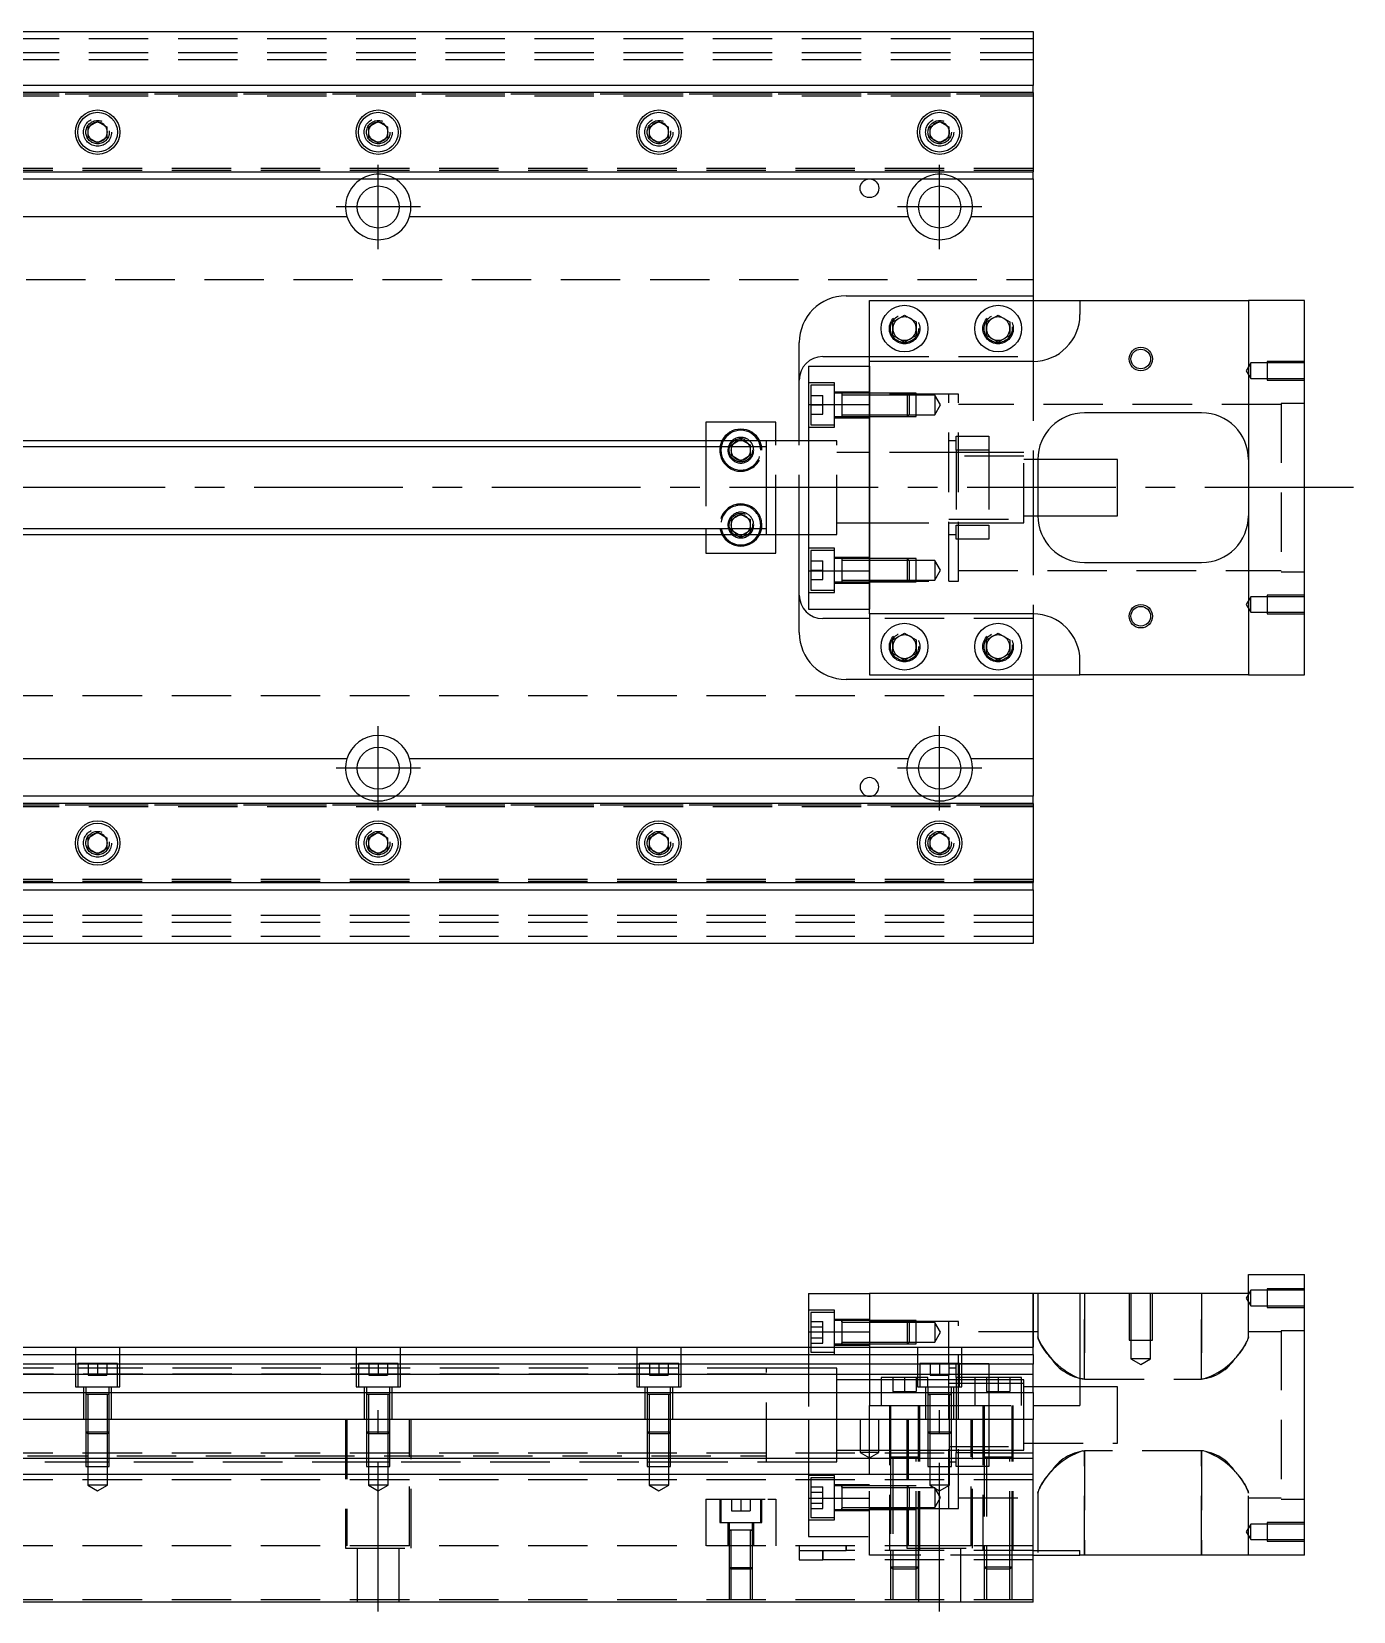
# Model space of a CAD drawing. Extents: x -20 to 870, y -279 to 102.
# Drawn here: x 425.9 to 708.4, y -240.3 to 97.5 of the extents above; entities that cross this region are included whole.
import ezdxf

# ---------------------------------------------------------------- set-up
doc = ezdxf.new("R2010")
doc.units = 0
doc.linetypes.add('CENTER', pattern=[50.8, 31.75, -6.35, 6.35, -6.35])
doc.linetypes.add('DASHED', pattern=[19.05, 12.7, -6.35])
doc.layers.get('0').update_dxf_attribs({"linetype": 'CONTINUOUS'})
doc.layers.add('CENTER', color=1, linetype='CENTER')

msp = doc.modelspace()

# ---------------------------------------------------------------- linework, layer by layer
at = {"color": 3, "linetype": 'DASHED'}
for p, q in [((0, 96), (640, 96)), ((0, 93), (640, 93)), ((0, 91.5), (640, 91.5)), ((0, 84.2), (640, 84.2)), ((0, 83.8), (640, 83.8)), ((395, 84.204452), (640, 84.204452)), ((442.483582, 76.286038), (442.5, 76)), ((497.5, 76), (497.518502, 76.303588)), ((562.483582, 76.286038), (562.5, 76)), ((617.5, 76), (617.518502, 76.303588)), ((640, 68.2), (0, 68.2)), ((640, 67.8), (0, 67.8)), ((640, 67.795548), (395, 67.795548)), ((5.640312, 44.5), (640, 44.5)), ((640, 40), (640, 28)), ((609.5, 34), (609.520026, 34.346056)), ((635.477798, 34.364306), (635.5, 34)), ((605, 28), (640, 28)), ((640, 28), (640, 27)), ((605, 26), (605, 17.78342)), ((640, 27), (640, 6)), ((686.5, 26.65), (685.547372, 25)), ((685.547372, 25), (686.5, 23.35)), ((686.5, 23.35), (686.5, 26.65)), ((690, 26.65), (686.5, 26.65)), ((690, 26.999994), (690, 23.000006)), ((698, 26.999994), (690, 26.999994)), ((698, 26.65), (690, 26.65)), ((597.5, 22.42767), (592, 22.42767)), ((592.5, 21.92767), (592.5, 13.42767)), ((597.5, 21.92767), (592.5, 21.92767)), ((597.5, 12.92767), (597.5, 22.42767)), ((605, 20.42767), (597.5, 20.42767)), ((686.5, 23.35), (690, 23.35)), ((690, 23.35), (698, 23.35)), ((690, 23.000006), (698, 23.000006)), ((592.5, 19.67767), (595, 19.67767)), ((592.5, 17.67767), (595, 17.67767)), ((595, 17.67767), (595, 19.67767)), ((595, 15.67767), (595, 17.67767)), ((599.1, 20.17767), (597.5, 20.17767)), ((599.1, 20.17767), (599.095, 20.17767)), ((599.1, 20.17767), (599.1, 19.92022)), ((604.99998, 20.17767), (599.1, 20.17767)), ((599.105, 20.17767), (599.1, 20.17767)), ((599.1, 19.92022), (599.1, 15.435068)), ((604.99998, 19.77767), (599.1, 19.77767)), ((613.1, 20.17767), (605, 20.17767)), ((613.1, 20.177664), (605, 20.177664)), ((622, 20), (605, 20)), ((613.5, 19.77767), (605, 19.77767)), ((613.1, 15.17767), (613.1, 20.17767)), ((613.5, 19.77767), (613.1, 20.17767)), ((615, 20.177664), (613.10002, 20.177664)), ((613.5, 19.77767), (613.5, 15.57767)), ((615, 19.77767), (613.50002, 19.77767)), ((615, 15.177674), (615, 20.177664)), ((619, 19.77767), (615, 19.77767)), ((619, 19.77767), (619, 15.57767)), ((620.212436, 17.67767), (619, 19.77767)), ((619, 15.57767), (620.212436, 17.67767)), ((622, -20), (622, 20)), ((624, 20), (622, 20)), ((624, -20), (624, 20)), ((693, 17.75), (624, 17.75)), ((693, 18), (693, -18)), ((698, 18), (693, 18)), ((592.5, 15.67767), (595, 15.67767)), ((597.5, 15.17767), (599.1, 15.17767)), ((597.5, 14.92767), (605, 14.92767)), ((599.095, 15.17767), (599.1, 15.17767)), ((599.1, 15.57767), (604.99998, 15.57767)), ((599.1, 15.435068), (599.1, 15.17767)), ((599.1, 15.17767), (604.99998, 15.17767)), ((599.1, 15.17767), (599.105, 15.17767)), ((605, 15.57767), (613.5, 15.57767)), ((605, 15.177674), (613.1, 15.177674)), ((605, 15.17767), (613.1, 15.17767)), ((613.1, 15.17767), (613.5, 15.57767)), ((613.10002, 15.177674), (615, 15.177674)), ((613.50002, 15.57767), (615, 15.57767)), ((615, 15.57767), (619, 15.57767)), ((592, 12.92767), (597.5, 12.92767)), ((592.5, 13.42767), (597.5, 13.42767)), ((623.5, 11), (630.5, 11)), ((623.5, 8), (623.5, 11)), ((630.5, 11), (630.5, 8)), ((570, 10), (570, 8.75)), ((570, 8.75), (570, -8.75)), ((575, 8), (575.018502, 8.303588)), ((575.5, 9.1547), (576.964102, 10)), ((575.5, 8.75), (575.5, 9.1547)), ((575.5, 6.8453), (575.5, 8.75)), ((577.5, 5.690598), (575.5, 6.8453)), ((579.5, 6.8453), (577.5, 5.690598)), ((578.035898, 10), (579.5, 9.1547)), ((579.5, 9.1547), (579.5, 8.75)), ((579.5, 8.75), (579.5, 6.8453)), ((585, -10), (585, 10)), ((590, -10), (590, 10)), ((598, 10), (592, 10)), ((598, -10), (598, 10)), ((605, 7.5), (598, 7.5)), ((622.005, 7.5), (605, 7.5)), ((630.5, 7.5), (621.995, 7.5)), ((623.5, 10), (622, 10)), ((623.5, 8), (623.5, -8)), ((630.5, 8), (623.5, 8)), ((630.5, 8), (630.5, -8)), ((638, 7.5), (630.5, 7.5)), ((638, -7.5), (638, 7.5)), ((638, 6.75), (622, 6.75)), ((641, 6), (638, 6)), ((640, 6), (640, -6)), ((575.5, -6.8453), (577.5, -5.690598)), ((577.5, -5.690598), (579.5, -6.8453)), ((622, -6.75), (638, -6.75)), ((638, -6), (641, -6)), ((640, -6), (640, -27)), ((570, -8.75), (570, -10)), ((575.5, -8.75), (575.5, -6.8453)), ((575.5, -9.1547), (575.5, -8.75)), ((576.964102, -10), (575.5, -9.1547)), ((579.5, -9.1547), (578.035898, -10)), ((579.5, -6.8453), (579.5, -8.75)), ((579.5, -8.75), (579.5, -9.1547)), ((579.983582, -7.713962), (580, -8)), ((592, -10), (598, -10)), ((598, -7.5), (605, -7.5)), ((605, -7.5), (622.005, -7.5)), ((621.995, -7.5), (630.5, -7.5)), ((622, -10), (623.5, -10)), ((623.5, -8), (630.5, -8)), ((623.5, -11), (623.5, -8)), ((630.5, -7.5), (638, -7.5)), ((630.5, -8), (630.5, -11)), ((597.5, -12.92767), (592, -12.92767)), ((592.5, -13.42767), (592.5, -21.92767)), ((597.5, -13.42767), (592.5, -13.42767)), ((597.5, -22.42767), (597.5, -12.92767)), ((630.5, -11), (623.5, -11)), ((592.5, -15.67767), (595, -15.67767)), ((595, -17.67767), (595, -15.67767)), ((605, -14.92767), (597.5, -14.92767)), ((599.1, -15.17767), (597.5, -15.17767)), ((599.1, -15.17767), (599.095, -15.17767)), ((599.1, -15.17767), (599.1, -15.435118)), ((599.105, -15.17767), (599.1, -15.17767)), ((604.99998, -15.17767), (599.1, -15.17767)), ((599.1, -15.435118), (599.1, -19.920272)), ((604.99998, -15.57767), (599.1, -15.57767)), ((613.1, -15.17767), (605, -15.17767)), ((613.1, -15.177674), (605, -15.177674)), ((613.5, -15.57767), (605, -15.57767)), ((613.1, -20.17767), (613.1, -15.17767)), ((613.5, -15.57767), (613.1, -15.17767)), ((615, -15.177674), (613.10002, -15.177674)), ((613.5, -15.57767), (613.5, -19.77767)), ((615, -15.57767), (613.50002, -15.57767)), ((615, -20.177664), (615, -15.177674)), ((619, -15.57767), (615, -15.57767)), ((619, -15.57767), (619, -19.77767)), ((620.212436, -17.67767), (619, -15.57767)), ((592.5, -17.67767), (595, -17.67767)), ((592.5, -19.67767), (595, -19.67767)), ((595, -19.67767), (595, -17.67767)), ((597.5, -20.17767), (599.1, -20.17767)), ((599.095, -20.17767), (599.1, -20.17767)), ((599.1, -19.77767), (604.99998, -19.77767)), ((599.1, -19.920272), (599.1, -20.17767)), ((599.1, -20.17767), (599.105, -20.17767)), ((599.1, -20.17767), (604.99998, -20.17767)), ((605, -17.78342), (605, -26)), ((605, -19.77767), (613.5, -19.77767)), ((605, -20), (622, -20)), ((605, -20.177664), (613.1, -20.177664)), ((605, -20.17767), (613.1, -20.17767)), ((613.1, -20.17767), (613.5, -19.77767)), ((613.10002, -20.177664), (615, -20.177664)), ((613.50002, -19.77767), (615, -19.77767)), ((615, -19.77767), (619, -19.77767)), ((619, -19.77767), (620.212436, -17.67767)), ((622, -20), (624, -20)), ((624, -17.75), (693, -17.75)), ((693, -18), (698, -18)), ((592, -22.42767), (597.5, -22.42767)), ((592.5, -21.92767), (597.5, -21.92767)), ((597.5, -20.42767), (605, -20.42767)), ((686.5, -23.35), (685.547372, -25)), ((686.5, -26.65), (686.5, -23.35)), ((690, -23.35), (686.5, -23.35)), ((690, -23.000006), (690, -26.999994)), ((698, -23.000006), (690, -23.000006)), ((698, -23.35), (690, -23.35)), ((640, -27), (640, -28)), ((685.547372, -25), (686.5, -26.65)), ((686.5, -26.65), (690, -26.65)), ((690, -26.65), (698, -26.65)), ((690, -26.999994), (698, -26.999994)), ((640, -28), (605, -28)), ((640, -28), (640, -40)), ((609.5, -34), (609.520026, -33.653944)), ((635.477798, -33.635694), (635.5, -34)), ((640, -44.5), (5.640312, -44.5)), ((0, -67.8), (640, -67.8)), ((0, -68.2), (640, -68.2)), ((395, -67.795548), (640, -67.795548)), ((442.483582, -75.713962), (442.5, -76)), ((502.483582, -75.713962), (502.5, -76)), ((562.483582, -75.713962), (562.5, -76)), ((622.483582, -75.713962), (622.5, -76)), ((640, -83.8), (0, -83.8)), ((640, -84.2), (0, -84.2)), ((640, -84.204452), (395, -84.204452)), ((640, -91.5), (0, -91.5)), ((640, -93), (0, -93)), ((640, -96), (0, -96)), ((686.5, -171.62), (685.547372, -173.27)), ((686.5, -174.92), (686.5, -171.62)), ((690, -171.62), (686.5, -171.62)), ((690, -171.270006), (690, -175.269994)), ((698, -171.270006), (690, -171.270006)), ((698, -171.62), (690, -171.62)), ((640, -172.27), (640, -183.77)), ((641, -172.27), (641, -181.564836)), ((651, -190.584786), (651, -172.27)), ((651, -172.27), (651, -190.584786)), ((660.500006, -172.27), (660.500006, -182.27)), ((660.9, -172.27), (660.9, -182.27)), ((665.1, -182.27), (665.1, -172.27)), ((665.499994, -182.27), (665.499994, -172.27)), ((676, -172.27), (676, -190.584786)), ((676, -190.584786), (676, -172.27)), ((685.547372, -173.27), (686.5, -174.92)), ((686, -181.564836), (686, -172.27)), ((686.5, -174.92), (690, -174.92)), ((690, -174.92), (698, -174.92)), ((690, -175.269994), (698, -175.269994)), ((597.5, -175.84233), (592, -175.84233)), ((592.5, -176.34233), (592.5, -180.59233)), ((597.5, -176.34233), (592.5, -176.34233)), ((592.5, -178.28293), (595, -178.28293)), ((595, -179.43763), (595, -178.28293)), ((597.5, -180.59233), (597.5, -175.84233)), ((605, -177.84233), (597.5, -177.84233)), ((599.1, -178.09233), (597.5, -178.09233)), ((599.1, -178.09233), (599.095, -178.09233)), ((599.1, -178.092326), (599.1, -178.49233)), ((599.1, -178.09233), (599.1, -178.34978)), ((599.1, -178.349798), (599.1, -178.09233)), ((604.99998, -178.09233), (599.1, -178.09233)), ((599.105, -178.09233), (599.1, -178.09233)), ((599.1, -178.34978), (599.1, -180.59233)), ((604.99998, -178.49233), (599.1, -178.49233)), ((613.1, -178.09233), (605, -178.09233)), ((613.100006, -178.092336), (605, -178.092336)), ((613.27767, -178.27), (605, -178.27)), ((613.5, -178.49233), (605, -178.49233)), ((613.1, -180.59233), (613.1, -178.09233)), ((613.5, -178.49233), (613.1, -178.09233)), ((615, -178.092336), (613.10002, -178.092336)), ((615, -178.27), (613.27767, -178.27)), ((613.5, -178.49233), (613.5, -182.69233)), ((615, -178.49233), (613.50002, -178.49233)), ((615, -183.092326), (615, -178.092336)), ((622, -178.27), (615, -178.27)), ((619, -178.49233), (615, -178.49233)), ((619, -178.49233), (619, -182.69233)), ((620.212436, -180.59233), (619, -178.49233)), ((622, -187.27), (622, -178.27)), ((624, -178.27), (622, -178.27)), ((624, -198.27), (624, -178.27)), ((592.5, -179.43763), (595, -179.43763)), ((592.5, -180.59233), (592.5, -183.77)), ((592.5, -181.747032), (595, -181.747032)), ((595, -181.747032), (595, -179.43763)), ((595, -182.901732), (595, -181.747032)), ((597.5, -185.34233), (597.5, -180.59233)), ((599.1, -180.450286), (599.1, -180.734376)), ((599.1, -180.59233), (599.1, -182.834932)), ((613.1, -183.09233), (613.1, -180.59233)), ((619, -182.69233), (620.212436, -180.59233)), ((641, -180.52), (624, -180.52)), ((641, -181.564836), (641.03624, -181.894956)), ((641.02814, -181.853354), (641, -181.564836)), ((641.119076, -182.200348), (641.02814, -181.853354)), ((660.500006, -182.27), (665.499994, -182.27)), ((660.9, -182.27), (660.9, -186.27)), ((665.1, -186.27), (665.1, -182.27)), ((685.880924, -182.200348), (685.97186, -181.853354)), ((686, -181.564836), (685.96376, -181.894956)), ((685.97186, -181.853354), (686, -181.564836)), ((693, -180.52), (686, -180.52)), ((693, -180.27), (693, -216.27)), ((698, -180.27), (693, -180.27)), ((435.25, -183.77), (435.25, -192.27)), ((444.75, -192.27), (444.75, -183.77)), ((495.25, -183.77), (495.25, -192.27)), ((504.75, -192.27), (504.75, -183.77)), ((555.25, -183.77), (555.25, -192.27)), ((564.75, -192.27), (564.75, -183.77)), ((592, -183.77), (592, -199.27)), ((592, -185.34233), (597.5, -185.34233)), ((592.5, -182.901732), (595, -182.901732)), ((592.5, -183.77), (592.5, -184.84233)), ((592.5, -184.84233), (597.5, -184.84233)), ((597.5, -183.09233), (599.105, -183.09233)), ((597.5, -183.34233), (605, -183.34233)), ((599.095, -183.09233), (604.99998, -183.09233)), ((599.1, -182.69233), (599.1, -183.092336)), ((599.1, -182.69233), (604.99998, -182.69233)), ((599.1, -183.09233), (599.1, -182.834882)), ((599.1, -183.09233), (599.1, -182.834882)), ((599.1, -182.834932), (599.1, -183.09233)), ((599.1, -182.834932), (599.1, -183.09233)), ((605, -182.69233), (613.5, -182.69233)), ((605, -183.092326), (613.100006, -183.092326)), ((605, -183.09233), (613.1, -183.09233)), ((605, -183.77), (605, -196.27)), ((613.1, -183.09233), (613.5, -182.69233)), ((613.10002, -183.092326), (615, -183.092326)), ((613.50002, -182.69233), (615, -182.69233)), ((615, -182.69233), (619, -182.69233)), ((615.25, -183.77), (615.25, -192.27)), ((624.75, -192.27), (624.75, -183.77)), ((583, -188.27), (394.5, -188.27)), ((444.25, -187.27), (435.75, -187.27)), ((435.75, -187.27), (435.75, -192.27)), ((444.25, -188.27), (435.75, -188.27)), ((438, -187.27), (438, -189.77)), ((440, -187.27), (440, -189.77)), ((442, -187.27), (442, -189.77)), ((444.25, -192.27), (444.25, -187.27)), ((504.25, -187.27), (495.75, -187.27)), ((495.75, -187.27), (495.75, -192.27)), ((504.25, -188.27), (495.75, -188.27)), ((498, -187.27), (498, -189.77)), ((500, -187.27), (500, -189.77)), ((502, -187.27), (502, -189.77)), ((504.25, -192.27), (504.25, -187.27)), ((564.25, -187.27), (555.75, -187.27)), ((555.75, -187.27), (555.75, -192.27)), ((564.25, -188.27), (555.75, -188.27)), ((558, -187.27), (558, -189.77)), ((560, -187.27), (560, -189.77)), ((562, -187.27), (562, -189.77)), ((564.25, -192.27), (564.25, -187.27)), ((583, -188.27), (582.995, -188.27)), ((583, -188.270502), (583, -188.27)), ((592, -188.27), (583, -188.27)), ((583.005, -188.27), (583, -188.27)), ((583, -208.27), (583, -188.270502)), ((598, -188.27), (592, -188.27)), ((598, -198.27), (598, -188.27)), ((598, -198.27), (598, -188.27)), ((624.25, -187.27), (615.75, -187.27)), ((615.75, -187.27), (615.75, -192.27)), ((618, -187.27), (618, -189.77)), ((620, -187.27), (620, -189.77)), ((622, -187.27), (622, -189.77)), ((623.5, -188.27), (622, -188.27)), ((623.5, -190.27), (623.5, -187.27)), ((624.25, -187.27), (630.5, -187.27)), ((624.25, -192.27), (624.25, -187.27)), ((630.5, -187.27), (630.5, -190.27)), ((663, -186.27), (660.9, -186.27)), ((660.9, -186.27), (663, -187.482436)), ((665.1, -186.27), (663, -186.27)), ((663, -187.482436), (665.1, -186.27)), ((583, -189.52), (25, -189.52)), ((435.25, -192.27), (444.75, -192.27)), ((437, -192.27), (437, -199.27)), ((437.5, -192.27), (437.5, -193.87)), ((438, -189.77), (440, -189.77)), ((440, -189.77), (442, -189.77)), ((442.5, -193.87), (442.5, -192.27)), ((443, -199.27), (443, -192.27)), ((495.25, -192.27), (504.75, -192.27)), ((497, -192.27), (497, -199.27)), ((497.5, -192.27), (497.5, -193.87)), ((498, -189.77), (500, -189.77)), ((500, -189.77), (502, -189.77)), ((502.5, -193.87), (502.5, -192.27)), ((503, -199.27), (503, -192.27)), ((555.25, -192.27), (564.75, -192.27)), ((557, -192.27), (557, -199.27)), ((557.5, -192.27), (557.5, -193.87)), ((558, -189.77), (560, -189.77)), ((560, -189.77), (562, -189.77)), ((562.5, -193.87), (562.5, -192.27)), ((563, -199.27), (563, -192.27)), ((605, -190.77), (598, -190.77)), ((607.5, -190.77), (605, -190.77)), ((615.75, -190.27), (607.5, -190.27)), ((607.5, -190.27), (607.5, -196.27)), ((615.75, -190.77), (607.5, -190.77)), ((610, -190.27), (610, -193.27)), ((612.5, -190.27), (612.5, -193.27)), ((615, -190.27), (615, -193.27)), ((615.25, -192.27), (624.75, -192.27)), ((617.5, -190.27), (615.75, -190.27)), ((617.5, -190.77), (615.75, -190.77)), ((617, -192.27), (617, -199.27)), ((617.5, -192.27), (617.5, -190.27)), ((622, -190.77), (617.5, -190.77)), ((617.5, -192.27), (617.5, -193.87)), ((618, -189.77), (620, -189.77)), ((620, -189.77), (622, -189.77)), ((622, -190.77), (621.995, -190.77)), ((622, -192.27), (622, -189.77)), ((622.005, -190.77), (622, -190.77)), ((623.5, -190.77), (622, -190.77)), ((623.5, -191.52), (622, -191.52)), ((622, -193.868864), (622, -192.27)), ((622.5, -193.87), (622.5, -192.27)), ((623, -199.27), (623, -192.27)), ((623.5, -190.27), (623.5, -192.27)), ((624.25, -190.27), (623.5, -190.27)), ((624.25, -190.77), (623.5, -190.77)), ((624.25, -191.52), (623.5, -191.52)), ((623.5, -192.27), (623.5, -196.27)), ((627.5, -190.27), (624.25, -190.27)), ((627.5, -190.77), (624.25, -190.77)), ((627.5, -191.52), (624.25, -191.52)), ((637.5, -190.27), (627.5, -190.27)), ((627.5, -190.27), (627.5, -196.27)), ((630.5, -190.77), (627.5, -190.77)), ((630.5, -191.52), (627.5, -191.52)), ((630, -190.27), (630, -193.27)), ((630.5, -190.27), (630.5, -196.27)), ((637.5, -190.77), (630.5, -190.77)), ((637.5, -191.52), (630.5, -191.52)), ((632.5, -190.27), (632.5, -193.27)), ((635, -190.27), (635, -193.27)), ((637.5, -196.27), (637.5, -190.27)), ((638, -190.77), (637.5, -190.77)), ((638, -191.52), (637.5, -191.52)), ((638, -196.27), (638, -190.77)), ((640, -192.27), (638, -192.27)), ((650, -192.27), (640, -192.27)), ((649.999944, -190.481278), (651, -190.584786)), ((658, -192.27), (650, -192.27)), ((651, -190.584786), (676, -190.584786)), ((658, -198.27), (658, -192.27)), ((676.383512, -190.569422), (676, -190.584786)), ((437.5, -193.865), (437.5, -193.87)), ((437.757468, -193.87), (437.5, -193.87)), ((437.5, -193.87), (437.5, -199.26998)), ((437.5, -193.87), (437.5, -193.875)), ((442.242552, -193.87), (437.757468, -193.87)), ((437.9, -193.87), (437.9, -199.26998)), ((442.1, -199.26998), (442.1, -193.87)), ((442.5, -193.87), (442.242552, -193.87)), ((442.5, -193.87), (442.5, -193.865)), ((442.5, -199.26998), (442.5, -193.87)), ((442.5, -193.875), (442.5, -193.87)), ((497.5, -193.865), (497.5, -193.87)), ((497.757468, -193.87), (497.5, -193.87)), ((497.5, -193.87), (497.5, -199.26998)), ((497.5, -193.87), (497.5, -193.875)), ((502.242552, -193.87), (497.757468, -193.87)), ((497.9, -193.87), (497.9, -199.26998)), ((502.1, -199.26998), (502.1, -193.87)), ((502.5, -193.87), (502.242552, -193.87)), ((502.5, -193.87), (502.5, -193.865)), ((502.5, -199.26998), (502.5, -193.87)), ((502.5, -193.875), (502.5, -193.87)), ((557.5, -193.865), (557.5, -193.87)), ((557.757468, -193.87), (557.5, -193.87)), ((557.5, -193.87), (557.5, -199.26998)), ((557.5, -193.87), (557.5, -193.875)), ((562.242552, -193.87), (557.757468, -193.87)), ((557.9, -193.87), (557.9, -199.26998)), ((562.1, -199.26998), (562.1, -193.87)), ((562.5, -193.87), (562.242552, -193.87)), ((562.5, -193.87), (562.5, -193.865)), ((562.5, -199.26998), (562.5, -193.87)), ((562.5, -193.875), (562.5, -193.87)), ((610, -193.27), (612.5, -193.27)), ((612.5, -193.27), (615, -193.27)), ((617.5, -193.865), (617.5, -193.87)), ((617.5, -193.87), (617.757448, -193.87)), ((617.757468, -193.87), (617.5, -193.87)), ((617.5, -193.87), (617.5, -199.26998)), ((617.5, -193.87), (617.5, -193.875)), ((622.242552, -193.87), (617.757468, -193.87)), ((617.9, -193.87), (617.9, -199.26998)), ((622, -196.27), (622, -193.868864)), ((622.1, -199.26998), (622.1, -193.87)), ((622.5, -193.87), (622.242552, -193.87)), ((622.242602, -193.87), (622.5, -193.87)), ((622.5, -193.87), (622.5, -193.865)), ((622.5, -199.26998), (622.5, -193.87)), ((622.5, -193.875), (622.5, -193.87)), ((630, -193.27), (632.5, -193.27)), ((632.5, -193.27), (635, -193.27)), ((437.5, -199.27), (437.5, -201.87)), ((437.500006, -199.27), (437.500006, -201.870006)), ((437.9, -199.27), (437.9, -202.27)), ((442.1, -202.27), (442.1, -199.27)), ((442.499994, -201.870006), (442.499994, -199.27)), ((442.5, -201.87), (442.5, -199.27)), ((493, -199.27), (493, -226.77)), ((493.291796, -199.27), (493.291796, -226.27)), ((497.5, -199.27), (497.5, -201.87)), ((497.500006, -199.27), (497.500006, -201.870006)), ((497.9, -199.27), (497.9, -202.27)), ((502.1, -202.27), (502.1, -199.27)), ((502.499994, -201.870006), (502.499994, -199.27)), ((502.5, -201.87), (502.5, -199.27)), ((506.708204, -226.27), (506.708204, -199.27)), ((507, -226.77), (507, -199.27)), ((557.5, -199.27), (557.5, -201.87)), ((557.500006, -199.27), (557.500006, -201.870006)), ((557.9, -199.27), (557.9, -202.27)), ((562.1, -202.27), (562.1, -199.27)), ((562.499994, -201.870006), (562.499994, -199.27)), ((562.5, -201.87), (562.5, -199.27)), ((592, -199.27), (592, -207.57)), ((598, -208.27), (598, -198.27)), ((598, -208.27), (598, -198.27)), ((603, -199.27), (603, -206.27)), ((605, -199.27), (605, -196.27)), ((605, -196.27), (617.5, -196.27)), ((605, -207.57), (605, -199.27)), ((607, -206.27), (607, -199.27)), ((609.25, -196.27), (609.25, -227.27)), ((609.5, -196.27), (609.5, -199.27)), ((609.5, -199.27), (609.5, -207.27)), ((613, -199.27), (613, -226.77)), ((613.291796, -199.27), (613.291796, -226.27)), ((615.5, -207.275), (615.5, -196.27)), ((615.75, -227.27), (615.75, -196.27)), ((617.5, -196.27), (617.9, -196.27)), ((617.5, -199.27), (617.5, -201.87)), ((617.500006, -199.27), (617.500006, -201.870006)), ((617.9, -196.27), (622.1, -196.27)), ((617.9, -199.27), (617.9, -202.27)), ((622, -198.27), (622, -196.27)), ((622, -218.27), (622, -198.27)), ((622.1, -196.27), (622.5, -196.27)), ((622.1, -202.27), (622.1, -199.27)), ((622.499994, -201.870006), (622.499994, -199.27)), ((622.5, -196.27), (640, -196.27)), ((622.5, -201.87), (622.5, -199.27)), ((623.5, -196.27), (623.5, -206.27)), ((624, -218.27), (624, -198.27)), ((626.708204, -226.27), (626.708204, -199.27)), ((627, -226.77), (627, -199.27)), ((629.25, -196.27), (629.25, -227.27)), ((629.5, -196.27), (629.5, -207.275)), ((630.5, -196.27), (630.5, -206.27)), ((635.5, -207.275), (635.5, -196.27)), ((635.75, -227.27), (635.75, -196.27)), ((638, -198.27), (638, -196.27)), ((638, -205.77), (638, -198.27)), ((658, -204.27), (658, -198.27)), ((437.5, -201.87), (442.5, -201.87)), ((437.5, -201.87), (437.9, -202.27)), ((437.500006, -201.87002), (437.500006, -207.57)), ((442.1, -202.27), (437.9, -202.27)), ((437.9, -202.27002), (437.9, -209.27)), ((442.1, -202.27), (442.5, -201.87)), ((442.1, -209.27), (442.1, -202.27002)), ((442.499994, -207.57), (442.499994, -201.87002)), ((497.5, -201.87), (502.5, -201.87)), ((497.5, -201.87), (497.9, -202.27)), ((497.500006, -201.87002), (497.500006, -207.57)), ((502.1, -202.27), (497.9, -202.27)), ((497.9, -202.27002), (497.9, -209.27)), ((502.1, -202.27), (502.5, -201.87)), ((502.1, -209.27), (502.1, -202.27002)), ((502.499994, -207.57), (502.499994, -201.87002)), ((557.5, -201.87), (562.5, -201.87)), ((557.5, -201.87), (557.9, -202.27)), ((557.500006, -201.87002), (557.500006, -207.57)), ((562.1, -202.27), (557.9, -202.27)), ((557.9, -202.27002), (557.9, -209.27)), ((562.1, -202.27), (562.5, -201.87)), ((562.1, -209.27), (562.1, -202.27002)), ((562.499994, -207.57), (562.499994, -201.87002)), ((617.5, -201.87), (622.5, -201.87)), ((617.5, -201.87), (617.9, -202.27)), ((617.500006, -201.87002), (617.500006, -207.57)), ((622.1, -202.27), (617.9, -202.27)), ((617.9, -202.27002), (617.9, -209.27)), ((622.1, -202.27), (622.5, -201.87)), ((622.1, -209.27), (622.1, -202.27002)), ((622.499994, -207.57), (622.499994, -201.87002)), ((598, -205.77), (605, -205.77)), ((605, -205.77), (609.5, -205.77)), ((609.5, -205.77), (622.005, -205.77)), ((621.995, -205.77), (630.5, -205.77)), ((622, -205.02), (638, -205.02)), ((622.005, -205.77), (630.5, -205.77)), ((630.5, -205.77), (638, -205.77)), ((638, -204.27), (658, -204.27)), ((650.616488, -205.970578), (651, -205.955214)), ((676, -205.955214), (651, -205.955214)), ((651, -228.27), (651, -205.955214)), ((651, -205.955214), (651, -228.27)), ((676, -205.955214), (676, -228.27)), ((676, -228.27), (676, -205.955214)), ((676.383512, -205.970578), (676, -205.955214)), ((640, -206.42), (0, -206.42)), ((25, -207.02), (583, -207.02)), ((352.499994, -208.27), (583.005, -208.27)), ((437.500006, -207.57), (437.500006, -209.27)), ((437.500006, -208.27), (442.499994, -208.27)), ((437.500006, -209.27), (442.499994, -209.27)), ((437.9, -209.27), (437.9, -213.27)), ((442.1, -213.27), (442.1, -209.27)), ((442.499994, -209.27), (442.499994, -207.57)), ((497.500006, -207.57), (497.500006, -209.27)), ((497.500006, -208.27), (502.499994, -208.27)), ((497.500006, -209.27), (502.499994, -209.27)), ((497.9, -209.27), (497.9, -213.27)), ((502.1, -213.27), (502.1, -209.27)), ((502.499994, -209.27), (502.499994, -207.57)), ((557.500006, -207.57), (557.500006, -209.27)), ((557.500006, -208.27), (562.499994, -208.27)), ((557.500006, -209.27), (562.499994, -209.27)), ((557.9, -209.27), (557.9, -213.27)), ((562.1, -213.27), (562.1, -209.27)), ((562.499994, -209.27), (562.499994, -207.57)), ((582.995, -208.27), (583.291796, -208.27)), ((583.291796, -208.27), (592, -208.27)), ((592, -207.57), (592, -210.97)), ((592, -208.27), (598, -208.27)), ((607, -206.27), (603, -206.27)), ((603, -206.27), (605, -207.4247)), ((605, -207.4247), (607, -206.27)), ((605, -210.97), (605, -207.57)), ((609.5, -207.265), (609.5, -207.27)), ((609.849602, -207.27), (609.5, -207.27)), ((609.5, -207.27), (609.5, -207.57)), ((609.5, -207.27), (609.5, -207.275)), ((609.5, -207.57), (609.5, -210.97)), ((615.15035, -207.27), (609.849602, -207.27)), ((610, -207.27), (610, -207.57)), ((610, -207.57), (610, -210.97)), ((615, -227.26998), (615, -207.27)), ((615.5, -207.27), (615.15035, -207.27)), ((615.5, -227.26998), (615.5, -207.265)), ((617.500006, -207.57), (617.500006, -209.27)), ((617.500006, -209.27), (622.499994, -209.27)), ((617.9, -209.27), (617.9, -213.27)), ((622, -208.27), (623.5, -208.27)), ((622.1, -213.27), (622.1, -209.27)), ((622.499994, -209.27), (622.499994, -207.57)), ((623.5, -206.27), (630.5, -206.27)), ((623.5, -209.27), (623.5, -206.27)), ((630.5, -209.27), (623.5, -209.27)), ((629.5, -207.265), (629.5, -227.26998)), ((629.5, -207.27), (629.84965, -207.27)), ((629.849602, -207.27), (629.5, -207.27)), ((635.15035, -207.27), (629.849602, -207.27)), ((630, -207.27), (630, -227.26998)), ((630.5, -206.27), (630.5, -209.27)), ((635, -227.26998), (635, -207.27)), ((635.150204, -207.27), (635.5, -207.27)), ((635.5, -207.27), (635.15035, -207.27)), ((635.5, -227.26998), (635.5, -207.265)), ((640, -212.12), (0, -212.12)), ((592, -210.97), (592, -216.05342)), ((597.5, -211.19767), (592, -211.19767)), ((592.5, -211.69767), (592.5, -215.94767)), ((597.5, -211.69767), (592.5, -211.69767)), ((597.5, -215.94767), (597.5, -211.19767)), ((605, -227.27), (605, -210.97)), ((609.5, -210.97), (609.5, -227.26998)), ((610, -210.97), (610, -227.26998)), ((442.1, -213.27), (437.9, -213.27)), ((437.9, -213.27), (440, -214.482436)), ((440, -214.482436), (442.1, -213.27)), ((502.1, -213.27), (497.9, -213.27)), ((497.9, -213.27), (500, -214.482436)), ((500, -214.482436), (502.1, -213.27)), ((562.1, -213.27), (557.9, -213.27)), ((557.9, -213.27), (560, -214.482436)), ((560, -214.482436), (562.1, -213.27)), ((592, -216.05342), (592, -224.27)), ((592, -216.05342), (596.708204, -216.05342)), ((592.5, -213.638268), (595, -213.638268)), ((592.5, -214.792968), (595, -214.792968)), ((592.5, -215.94767), (592.5, -220.19767)), ((595, -214.792968), (595, -213.638268)), ((595, -217.10237), (595, -214.792968)), ((596.708204, -216.05342), (605, -216.05342)), ((605, -213.19767), (597.5, -213.19767)), ((599.105, -213.44767), (597.5, -213.44767)), ((597.5, -220.69767), (597.5, -215.94767)), ((604.99998, -213.44767), (599.095, -213.44767)), ((599.1, -213.447664), (599.1, -213.448522)), ((599.1, -213.44767), (599.1, -213.705118)), ((599.1, -213.705136), (599.1, -213.44767)), ((599.1, -213.705118), (599.1, -215.94767)), ((604.99998, -213.84767), (599.1, -213.84767)), ((599.1, -215.797638), (599.1, -216.07851)), ((599.1, -215.94767), (599.1, -217.714664)), ((609.5, -213.44767), (605, -213.44767)), ((609.5, -213.447674), (605, -213.447674)), ((609.5, -213.84767), (605, -213.84767)), ((610, -213.44767), (609.5, -213.44767)), ((610, -213.447674), (609.5, -213.447674)), ((610, -213.84767), (609.5, -213.84767)), ((613.1, -213.44767), (610, -213.44767)), ((613.100006, -213.447674), (610, -213.447674)), ((613.5, -213.84767), (610, -213.84767)), ((613.1, -215.94767), (613.1, -213.44767)), ((613.5, -213.84767), (613.1, -213.44767)), ((613.1, -218.44767), (613.1, -215.94767)), ((615, -213.447674), (613.10002, -213.447674)), ((613.5, -213.84767), (613.5, -215.94767)), ((613.5, -215.94767), (613.5, -218.04767)), ((615, -213.84767), (613.50002, -213.84767)), ((619, -213.84767), (615, -213.84767)), ((622.1, -213.27), (617.9, -213.27)), ((617.9, -213.27), (620, -214.482436)), ((619, -213.84767), (619, -218.04767)), ((620.212436, -215.94767), (619, -213.84767)), ((619, -218.04767), (620.212436, -215.94767)), ((620, -214.482436), (622.1, -213.27)), ((624, -216.02), (641, -216.02)), ((641, -214.975164), (641.03624, -214.645044)), ((641.02814, -214.686646), (641, -214.975164)), ((641, -214.975164), (641, -228.27)), ((641.119076, -214.339652), (641.02814, -214.686646)), ((685.880924, -214.339652), (685.97186, -214.686646)), ((686, -214.975164), (685.96376, -214.645044)), ((685.97186, -214.686646), (686, -214.975164)), ((686, -228.27), (686, -214.975164)), ((686, -216.02), (693, -216.02)), ((570, -216.27), (570, -226.27)), ((570, -216.27), (583.291796, -216.27)), ((573, -216.27), (573, -221.27)), ((573.25, -216.27), (573.25, -221.27)), ((575.5, -216.27), (575.5, -218.77)), ((575.5, -218.77), (577.5, -218.77)), ((577.5, -216.27), (577.5, -218.77)), ((577.5, -218.77), (579.5, -218.77)), ((579.5, -216.27), (579.5, -218.77)), ((581.75, -221.27), (581.75, -216.27)), ((582, -221.27), (582, -216.27)), ((583.291796, -216.27), (585, -216.27)), ((585, -216.27), (585, -226.27)), ((592.5, -217.10237), (595, -217.10237)), ((592.5, -218.25707), (595, -218.25707)), ((595, -218.25707), (595, -217.10237)), ((597.5, -218.44767), (599.105, -218.44767)), ((597.5, -218.69767), (605, -218.69767)), ((599.095, -218.44767), (604.99998, -218.44767)), ((599.1, -217.714664), (599.1, -218.190272)), ((599.1, -217.714666), (599.1, -218.447674)), ((599.1, -218.04767), (604.99998, -218.04767)), ((599.1, -218.44767), (599.1, -218.19022)), ((599.1, -218.190272), (599.1, -218.44767)), ((605, -218.04767), (609.5, -218.04767)), ((605, -218.27), (609.5, -218.27)), ((605, -218.447664), (609.5, -218.447664)), ((605, -218.44767), (609.5, -218.44767)), ((609.5, -218.04767), (610, -218.04767)), ((609.5, -218.27), (610, -218.27)), ((609.5, -218.447664), (610, -218.447664)), ((609.5, -218.44767), (610, -218.44767)), ((610, -218.04767), (613.5, -218.04767)), ((610, -218.27), (613.27767, -218.27)), ((610, -218.447664), (613.100006, -218.447664)), ((610, -218.44767), (613.1, -218.44767)), ((613.1, -218.44767), (613.5, -218.04767)), ((613.10002, -218.447664), (615, -218.447664)), ((613.27767, -218.27), (622, -218.27)), ((613.50002, -218.04767), (615, -218.04767)), ((615, -218.04767), (619, -218.04767)), ((622, -218.27), (624, -218.27)), ((693, -216.27), (698, -216.27)), ((573, -221.27), (582, -221.27)), ((574.75, -221.27), (574.75, -226.27)), ((575, -221.27), (575, -222.875)), ((575, -222.865), (575, -226.26998)), ((575, -222.87), (575.257448, -222.87)), ((575.257468, -222.87), (575, -222.87)), ((579.742552, -222.87), (575.257468, -222.87)), ((575.4, -222.87), (575.4, -226.26998)), ((579.6, -226.26998), (579.6, -222.87)), ((580, -222.87), (579.742552, -222.87)), ((579.742602, -222.87), (580, -222.87)), ((580, -222.875), (580, -221.27)), ((580, -226.26998), (580, -222.865)), ((580.25, -226.27), (580.25, -221.27)), ((592, -220.69767), (597.5, -220.69767)), ((592.5, -220.19767), (597.5, -220.19767)), ((686.5, -221.62), (685.547372, -223.27)), ((686.5, -224.92), (686.5, -221.62)), ((690, -221.62), (686.5, -221.62)), ((690, -221.270006), (690, -225.269994)), ((698, -221.270006), (690, -221.270006)), ((698, -221.62), (690, -221.62)), ((640, -226.27), (0, -226.27)), ((506.708204, -226.27), (493.291796, -226.27)), ((575, -226.27), (575, -230.87)), ((575.000006, -226.27), (575.000006, -230.870006)), ((575.4, -226.27), (575.4, -231.27)), ((579.6, -231.27), (579.6, -226.27)), ((579.999994, -230.870006), (579.999994, -226.27)), ((580, -230.87), (580, -226.27)), ((590, -226.27), (590, -227.27)), ((592, -224.27), (605, -224.27)), ((600, -227.27), (600, -226.27)), ((600, -226.27), (600, -227.27)), ((626.708204, -226.27), (613.291796, -226.27)), ((685.547372, -223.27), (686.5, -224.92)), ((686.5, -224.92), (690, -224.92)), ((690, -224.92), (698, -224.92)), ((690, -225.269994), (698, -225.269994)), ((493, -226.77), (507, -226.77)), ((495.5, -226.77), (495.5, -238.27)), ((504.5, -238.27), (504.5, -226.77)), ((590, -227.27), (600, -227.27)), ((590, -227.27), (590, -229.27)), ((590, -229.27), (595, -229.27)), ((595, -229.27), (595, -227.27)), ((595, -227.27), (595, -229.27)), ((640, -229.27), (595, -229.27)), ((640, -227.27), (600, -227.27)), ((605, -228.27), (605, -227.27)), ((635, -228.27), (605, -228.27)), ((609.5, -227.27), (609.5, -230.77)), ((609.500006, -227.27), (609.500006, -230.770006)), ((610, -227.27), (610, -231.27)), ((613, -226.77), (627, -226.77)), ((615, -231.27), (615, -227.27)), ((615.499994, -230.770006), (615.499994, -227.27)), ((615.5, -226.77), (615.5, -238.27)), ((615.5, -230.77), (615.5, -227.27)), ((624.5, -238.27), (624.5, -226.77)), ((629.5, -227.27), (629.5, -230.77)), ((629.500006, -227.27), (629.500006, -230.770006)), ((630, -227.27), (630, -231.27)), ((635, -231.27), (635, -227.27)), ((635.5, -228.27), (635, -228.27)), ((635.499994, -230.770006), (635.499994, -227.27)), ((635.5, -230.77), (635.5, -227.27)), ((640, -228.27), (635.5, -228.27)), ((575, -230.87), (580, -230.87)), ((575, -230.87), (575.4, -231.27)), ((575.000006, -230.87002), (575.000006, -237.77)), ((579.6, -231.27), (575.4, -231.27)), ((575.4, -231.27002), (575.4, -237.77)), ((579.6, -231.27), (580, -230.87)), ((579.6, -237.77), (579.6, -231.27002)), ((579.999994, -237.77), (579.999994, -230.87002)), ((609.5, -230.77), (615.5, -230.77)), ((609.5, -230.77), (610, -231.27)), ((609.500006, -230.77002), (609.500006, -237.77)), ((615, -231.27), (610, -231.27)), ((610, -231.27002), (610, -237.77)), ((615, -231.27), (615.5, -230.77)), ((615, -237.77), (615, -231.27002)), ((615.499994, -237.77), (615.499994, -230.77002)), ((629.5, -230.77), (635.5, -230.77)), ((629.5, -230.77), (630, -231.27)), ((629.500006, -230.77002), (629.500006, -237.77)), ((635, -231.27), (630, -231.27)), ((630, -231.27002), (630, -237.77)), ((635, -231.27), (635.5, -230.77)), ((635, -237.77), (635, -231.27002)), ((635.499994, -237.77), (635.499994, -230.77002)), ((640, -237.77), (6.499992, -237.77))]:
    msp.add_line(p, q, dxfattribs=at)
at = {"color": 7, "linetype": 'CONTINUOUS'}
for p, q in [((395, 97.5), (640, 97.5)), ((640, 97.5), (640, 86)), ((640, 86), (395, 86)), ((640, 84.460392), (395, 84.460392)), ((640, 84.460392), (640, 86)), ((640, 84.460392), (640, 67.539608)), ((438, 77.1547), (440, 78.309402)), ((440, 78.309402), (442, 77.1547)), ((498, 77.1547), (500, 78.309402)), ((500, 78.309402), (502, 77.1547)), ((558, 77.1547), (560, 78.309402)), ((560, 78.309402), (562, 77.1547)), ((618, 77.1547), (620, 78.309402)), ((620, 78.309402), (622, 77.1547)), ((438, 74.8453), (438, 77.1547)), ((440, 73.690598), (438, 74.8453)), ((442, 74.8453), (440, 73.690598)), ((442, 77.1547), (442, 74.8453)), ((498, 74.8453), (498, 77.1547)), ((500, 73.690598), (498, 74.8453)), ((502, 74.8453), (500, 73.690598)), ((502, 77.1547), (502, 74.8453)), ((558, 74.8453), (558, 77.1547)), ((560, 73.690598), (558, 74.8453)), ((562, 74.8453), (560, 73.690598)), ((562, 77.1547), (562, 74.8453)), ((618, 74.8453), (618, 77.1547)), ((620, 73.690598), (618, 74.8453)), ((622, 74.8453), (620, 73.690598)), ((622, 77.1547), (622, 74.8453)), ((395, 67.539608), (640, 67.539608)), ((395, 66), (640, 66)), ((640, 66), (640, 67.539608)), ((640, 66), (640, 58)), ((395, 58), (493.291796, 58)), ((506.708204, 58), (613.291796, 58)), ((626.708204, 58), (640, 58)), ((640, 58), (640, 41)), ((600, 41), (640, 41)), ((640, 41), (640, 40)), ((605, 27), (605, 40)), ((605, 40), (650, 40)), ((650, 40), (650, 37)), ((650, 40), (686, 40)), ((686, 40), (686, -40)), ((698, 40), (686, 40)), ((698, -40), (698, 40)), ((610, 35.443376), (612.5, 36.886752)), ((610, 32.556624), (610, 35.443376)), ((612.5, 36.886752), (615, 35.443376)), ((615, 35.443376), (615, 32.556624)), ((630, 35.443376), (632.5, 36.886752)), ((630, 32.556624), (630, 35.443376)), ((632.5, 36.886752), (635, 35.443376)), ((635, 35.443376), (635, 32.556624)), ((590, 10), (590, 31)), ((612.5, 31.113248), (610, 32.556624)), ((615, 32.556624), (612.5, 31.113248)), ((632.5, 31.113248), (630, 32.556624)), ((635, 32.556624), (632.5, 31.113248)), ((595, 28), (605, 28)), ((592, 26), (605, 26)), ((592, 26), (592, 17.78342)), ((605, 17.78342), (605, 27)), ((640, 27), (605, 27)), ((592, 17.78342), (605, 17.78342)), ((592, 17.78342), (592, -17.78342)), ((605, 17.78342), (605, -17.78342)), ((605, -17.78342), (605, 17.78342)), ((585, 14), (570, 14)), ((570, 14), (570, 10)), ((585, 10), (585, 14)), ((676, 16), (651, 16)), ((576.964102, 10), (577.5, 10.309402)), ((577.5, 10.309402), (578.035898, 10)), ((583, 10), (395, 10)), ((583, 10), (582.995, 10)), ((583, -10), (583, 10)), ((592, 10), (583, 10)), ((583.005, 10), (583, 10)), ((641, 6), (641, -6)), ((658, 6), (641, 6)), ((658, -6), (658, 6)), ((641, -6), (658, -6)), ((395, -10), (583, -10)), ((570, -10), (570, -14)), ((577.5, -10.309402), (576.964102, -10)), ((578.035898, -10), (577.5, -10.309402)), ((582.995, -10), (583, -10)), ((583, -10), (592, -10)), ((583, -10), (583.005, -10)), ((585, -14), (585, -10)), ((590, -31), (590, -10)), ((570, -14), (585, -14)), ((651, -16), (676, -16)), ((592, -17.78342), (605, -17.78342)), ((592, -17.78342), (592, -26)), ((605, -27), (605, -17.78342)), ((592, -26), (605, -26)), ((640, -27), (605, -27)), ((605, -27), (605, -40)), ((605, -28), (595, -28)), ((610, -32.556624), (612.5, -31.113248)), ((610, -35.443376), (610, -32.556624)), ((612.5, -31.113248), (615, -32.556624)), ((615, -32.556624), (615, -35.443376)), ((630, -32.556624), (632.5, -31.113248)), ((630, -35.443376), (630, -32.556624)), ((632.5, -31.113248), (635, -32.556624)), ((635, -32.556624), (635, -35.443376)), ((612.5, -36.886752), (610, -35.443376)), ((615, -35.443376), (612.5, -36.886752)), ((632.5, -36.886752), (630, -35.443376)), ((635, -35.443376), (632.5, -36.886752)), ((650, -40), (650, -37)), ((605, -40), (650, -40)), ((640, -40), (640, -41)), ((686, -40), (650, -40)), ((686, -40), (698, -40)), ((640, -41), (600, -41)), ((640, -41), (640, -58)), ((493.291796, -58), (395, -58)), ((613.291796, -58), (506.708204, -58)), ((640, -58), (626.708204, -58)), ((640, -58), (640, -66)), ((640, -66), (395, -66)), ((640, -67.539608), (395, -67.539608)), ((640, -67.539608), (640, -66)), ((640, -67.539608), (640, -84.460392)), ((438, -74.8453), (440, -73.690598)), ((440, -73.690598), (442, -74.8453)), ((498, -74.8453), (500, -73.690598)), ((500, -73.690598), (502, -74.8453)), ((558, -74.8453), (560, -73.690598)), ((560, -73.690598), (562, -74.8453)), ((618, -74.8453), (620, -73.690598)), ((620, -73.690598), (622, -74.8453)), ((438, -77.1547), (438, -74.8453)), ((440, -78.309402), (438, -77.1547)), ((442, -77.1547), (440, -78.309402)), ((442, -74.8453), (442, -77.1547)), ((498, -77.1547), (498, -74.8453)), ((500, -78.309402), (498, -77.1547)), ((502, -77.1547), (500, -78.309402)), ((502, -74.8453), (502, -77.1547)), ((558, -77.1547), (558, -74.8453)), ((560, -78.309402), (558, -77.1547)), ((562, -77.1547), (560, -78.309402)), ((562, -74.8453), (562, -77.1547)), ((618, -77.1547), (618, -74.8453)), ((620, -78.309402), (618, -77.1547)), ((622, -77.1547), (620, -78.309402)), ((622, -74.8453), (622, -77.1547)), ((395, -84.460392), (640, -84.460392)), ((395, -86), (640, -86)), ((640, -86), (640, -84.460392)), ((640, -86), (640, -97.5)), ((640, -97.5), (395, -97.5)), ((686, -172.27), (686, -168.27)), ((686, -168.27), (698, -168.27)), ((698, -228.27), (698, -168.27)), ((592, -172.27), (605, -172.27)), ((592, -172.27), (592, -180.48658)), ((640, -172.27), (605, -172.27)), ((605, -172.27), (605, -183.77)), ((640, -183.77), (640, -172.27)), ((650, -172.27), (640, -172.27)), ((650, -172.27), (650, -196.27)), ((686, -172.27), (650, -172.27)), ((592, -180.48658), (605, -180.48658)), ((592, -180.48658), (592, -183.77)), ((394.5, -183.77), (640, -183.77)), ((394.5, -185.309608), (640, -185.309608)), ((640, -185.309608), (640, -183.77)), ((640, -185.309608), (640, -187.39154)), ((640, -187.39154), (394.5, -187.39154)), ((640, -189.606666), (640, -187.39154)), ((640, -189.606666), (394.5, -189.606666)), ((640, -193.451934), (640, -189.606666)), ((394.5, -193.451934), (640, -193.451934)), ((640, -193.451934), (640, -199.27)), ((640, -199.27), (0, -199.27)), ((640, -196.27), (650, -196.27)), ((640, -207.57), (640, -199.27)), ((640, -207.57), (0, -207.57)), ((640, -210.97), (640, -207.57)), ((640, -210.97), (0, -210.97)), ((640, -238.27), (640, -210.97)), ((640, -227.27), (650, -227.27)), ((640, -228.27), (650, -228.27)), ((650, -228.27), (650, -227.27)), ((698, -228.27), (650, -228.27)), ((640, -238.27), (0, -238.27))]:
    msp.add_line(p, q, dxfattribs=at)
at = {"color": 3, "linetype": 'CONTINUOUS'}
for p, q in [((583, 8.75), (395, 8.75)), ((395, -8.75), (583, -8.75))]:
    msp.add_line(p, q, dxfattribs=at)
at = {"color": 7, "linetype": 'CONTINUOUS'}
for centre, radius in [((440, 76), 4.75), ((440, 76), 4.25), ((500, 76), 4.75), ((500, 76), 4.25), ((560, 76), 4.75), ((560, 76), 4.25), ((620, 76), 4.75), ((620, 76), 4.25), ((500, 60), 4.5), ((605, 64), 2), ((620, 60), 4.5), ((612.5, 34), 5), ((632.5, 34), 5), ((663, 27.5), 2.1), ((663, -27.5), 2.1), ((612.5, -34), 5), ((632.5, -34), 5), ((500, -60), 4.5), ((620, -60), 4.5), ((440, -76), 4.75), ((440, -76), 4.25), ((500, -76), 4.75), ((500, -76), 4.25), ((560, -76), 4.75), ((560, -76), 4.25), ((620, -76), 4.75), ((620, -76), 4.25)]:
    msp.add_circle(centre, radius, dxfattribs=at)
at = {"color": 3, "linetype": 'DASHED'}
for centre, radius in [((440, 76), 3), ((440, 76), 2.5), ((500, 76), 3), ((500, 76), 2.5), ((560, 76), 3), ((560, 76), 2.5), ((620, 76), 3), ((620, 76), 2.5), ((612.5, 34), 3.25), ((632.5, 34), 3.25), ((612.5, 34), 3), ((632.5, 34), 3), ((577.5, 8), 2.5), ((577.5, -8), 2.5), ((612.5, -34), 3.25), ((612.5, -34), 3), ((632.5, -34), 3.25), ((632.5, -34), 3), ((440, -76), 3), ((440, -76), 2.5), ((500, -76), 3), ((500, -76), 2.5), ((560, -76), 3), ((560, -76), 2.5), ((620, -76), 3), ((620, -76), 2.5)]:
    msp.add_circle(centre, radius, dxfattribs=at)
at = {"color": 3, "linetype": 'CONTINUOUS'}
for centre in [(663, 27.5), (663, -27.5)]:
    msp.add_circle(centre, 2.5, dxfattribs=at)
at = {"color": 7, "linetype": 'CONTINUOUS'}
for centre, radius, start, end in [((440, 76), 2.1, 102.24721, 137.75279), ((440, 76), 2.1, 77.75279, 102.24721), ((440, 76), 2.1, 42.24721, 77.75279), ((500, 76), 2.1, 102.24721, 137.75279), ((500, 76), 2.1, 77.75279, 102.24721), ((500, 76), 2.1, 42.24721, 77.75279), ((560, 76), 2.1, 102.24721, 137.75279), ((560, 76), 2.1, 77.75279, 102.24721), ((560, 76), 2.1, 42.24721, 77.75279), ((620, 76), 2.1, 102.24721, 137.75279), ((620, 76), 2.1, 77.75279, 102.24721), ((620, 76), 2.1, 42.24721, 77.75279), ((440, 76), 2.1, 162.24721, 180), ((440, 76), 2.1, 180, 197.75279), ((440, 76), 2.1, 137.75279, 162.24721), ((440, 76), 2.1, 197.75279, 222.24721), ((440, 76), 2.1, 222.24721, 257.75279), ((440, 76), 2.1, 282.24721, 317.75279), ((440, 76), 2.1, 17.75279, 42.24721), ((440, 76), 2.1, 317.75279, 342.24721), ((440, 76), 2.1, 342.24721, 17.75279), ((500, 76), 2.1, 162.24721, 180), ((500, 76), 2.1, 180, 197.75279), ((500, 76), 2.1, 137.75279, 162.24721), ((500, 76), 2.1, 197.75279, 222.24721), ((500, 76), 2.1, 222.24721, 257.75279), ((500, 76), 2.1, 282.24721, 317.75279), ((500, 76), 2.1, 17.75279, 42.24721), ((500, 76), 2.1, 317.75279, 342.24721), ((500, 76), 2.1, 342.24721, 17.75279), ((560, 76), 2.1, 162.24721, 180), ((560, 76), 2.1, 180, 197.75279), ((560, 76), 2.1, 137.75279, 162.24721), ((560, 76), 2.1, 197.75279, 222.24721), ((560, 76), 2.1, 222.24721, 257.75279), ((560, 76), 2.1, 282.24721, 317.75279), ((560, 76), 2.1, 17.75279, 42.24721), ((560, 76), 2.1, 317.75279, 342.24721), ((560, 76), 2.1, 342.24721, 17.75279), ((620, 76), 2.1, 162.24721, 180), ((620, 76), 2.1, 180, 197.75279), ((620, 76), 2.1, 137.75279, 162.24721), ((620, 76), 2.1, 197.75279, 222.24721), ((620, 76), 2.1, 222.24721, 257.75279), ((620, 76), 2.1, 282.24721, 317.75279), ((620, 76), 2.1, 17.75279, 42.24721), ((620, 76), 2.1, 317.75279, 342.24721), ((620, 76), 2.1, 342.24721, 17.75279), ((440, 76), 2.1, 257.75279, 282.24721), ((500, 76), 2.1, 257.75279, 282.24721), ((560, 76), 2.1, 257.75279, 282.24721), ((620, 76), 2.1, 257.75279, 282.24721), ((500, 60), 7, 121.002719, 196.60155), ((500, 60), 7, 343.39845, 58.997281), ((620, 60), 7, 121.002719, 196.60155), ((620, 60), 7, 343.39845, 58.997281), ((500, 60), 7, 196.60155, 343.39845), ((620, 60), 7, 196.60155, 343.39845), ((600, 31), 10, 90, 180), ((612.5, 34), 2.5, 120, 180), ((612.5, 34), 2.5, 180, 240), ((612.5, 34), 2.5, 60, 120), ((612.5, 34), 2.5, 0, 60), ((612.5, 34), 2.5, 300, 0), ((632.5, 34), 2.5, 120, 180), ((632.5, 34), 2.5, 180, 240), ((632.5, 34), 2.5, 60, 120), ((632.5, 34), 2.5, 0, 60), ((632.5, 34), 2.5, 300, 0), ((640, 37), 10, 270, 0), ((612.5, 34), 2.5, 240, 300), ((632.5, 34), 2.5, 240, 300), ((595, 23), 5, 90, 180), ((651, 6), 10, 90, 180), ((676, 6), 10, 0, 90), ((577.5, 8), 4.5, 26.3878, 153.6122), ((577.5, 8), 4.25, 28.072487, 151.927513), ((651, -6), 10, 180, 270), ((676, -6), 10, 270, 0), ((577.5, -8), 4.5, 206.3878, 333.6122), ((577.5, -8), 4.25, 208.072487, 331.927513), ((595, -23), 5, 180, 270), ((640, -37), 10, 0, 90), ((600, -31), 10, 180, 270), ((612.5, -34), 2.5, 120, 180), ((612.5, -34), 2.5, 60, 120), ((612.5, -34), 2.5, 0, 60), ((632.5, -34), 2.5, 120, 180), ((632.5, -34), 2.5, 60, 120), ((632.5, -34), 2.5, 0, 60), ((612.5, -34), 2.5, 180, 240), ((612.5, -34), 2.5, 240, 300), ((612.5, -34), 2.5, 300, 0), ((632.5, -34), 2.5, 180, 240), ((632.5, -34), 2.5, 240, 300), ((632.5, -34), 2.5, 300, 0), ((500, -60), 7, 16.60155, 163.39845), ((620, -60), 7, 16.60155, 163.39845), ((500, -60), 7, 163.39845, 238.997281), ((500, -60), 7, 301.002719, 16.60155), ((620, -60), 7, 163.39845, 238.997281), ((620, -60), 7, 301.002719, 16.60155), ((605, -64), 2, 90, 270), ((605, -64), 2, 270, 90), ((440, -76), 2.1, 102.24721, 137.75279), ((440, -76), 2.1, 77.75279, 102.24721), ((440, -76), 2.1, 42.24721, 77.75279), ((500, -76), 2.1, 102.24721, 137.75279), ((500, -76), 2.1, 77.75279, 102.24721), ((500, -76), 2.1, 42.24721, 77.75279), ((560, -76), 2.1, 102.24721, 137.75279), ((560, -76), 2.1, 77.75279, 102.24721), ((560, -76), 2.1, 42.24721, 77.75279), ((620, -76), 2.1, 102.24721, 137.75279), ((620, -76), 2.1, 77.75279, 102.24721), ((620, -76), 2.1, 42.24721, 77.75279), ((440, -76), 2.1, 162.24721, 180), ((440, -76), 2.1, 180, 197.75279), ((440, -76), 2.1, 137.75279, 162.24721), ((440, -76), 2.1, 197.75279, 222.24721), ((440, -76), 2.1, 222.24721, 257.75279), ((440, -76), 2.1, 282.24721, 317.75279), ((440, -76), 2.1, 17.75279, 42.24721), ((440, -76), 2.1, 317.75279, 342.24721), ((440, -76), 2.1, 342.24721, 17.75279), ((500, -76), 2.1, 162.24721, 180), ((500, -76), 2.1, 180, 197.75279), ((500, -76), 2.1, 137.75279, 162.24721), ((500, -76), 2.1, 197.75279, 222.24721), ((500, -76), 2.1, 222.24721, 257.75279), ((500, -76), 2.1, 282.24721, 317.75279), ((500, -76), 2.1, 17.75279, 42.24721), ((500, -76), 2.1, 317.75279, 342.24721), ((500, -76), 2.1, 342.24721, 17.75279), ((560, -76), 2.1, 162.24721, 180), ((560, -76), 2.1, 180, 197.75279), ((560, -76), 2.1, 137.75279, 162.24721), ((560, -76), 2.1, 197.75279, 222.24721), ((560, -76), 2.1, 222.24721, 257.75279), ((560, -76), 2.1, 282.24721, 317.75279), ((560, -76), 2.1, 17.75279, 42.24721), ((560, -76), 2.1, 317.75279, 342.24721), ((560, -76), 2.1, 342.24721, 17.75279), ((620, -76), 2.1, 162.24721, 180), ((620, -76), 2.1, 180, 197.75279), ((620, -76), 2.1, 137.75279, 162.24721), ((620, -76), 2.1, 197.75279, 222.24721), ((620, -76), 2.1, 222.24721, 257.75279), ((620, -76), 2.1, 282.24721, 317.75279), ((620, -76), 2.1, 17.75279, 42.24721), ((620, -76), 2.1, 317.75279, 342.24721), ((620, -76), 2.1, 342.24721, 17.75279), ((440, -76), 2.1, 257.75279, 282.24721), ((500, -76), 2.1, 257.75279, 282.24721), ((560, -76), 2.1, 257.75279, 282.24721), ((620, -76), 2.1, 257.75279, 282.24721)]:
    msp.add_arc(centre, radius, start, end, dxfattribs=at)
at = {"color": 3, "linetype": 'DASHED'}
for centre, radius, start, end in [((500, 60), 7, 58.997281, 121.002719), ((620, 60), 7, 58.997281, 121.002719), ((577.5, 8), 2.75, 46.658242, 133.341758), ((577.5, 8), 4.5, 170.405932, 0), ((577.5, 8), 4.5, 153.6122, 170.405932), ((577.5, 8), 4.25, 169.835751, 0), ((577.5, 8), 4.25, 151.927513, 169.835751), ((577.5, 8), 2.75, 180, 15.82662), ((577.5, 8), 2.75, 164.17338, 180), ((577.5, 8), 2.75, 133.341758, 164.17338), ((577.5, 8), 2.1, 162.24721, 180), ((577.5, 8), 2.1, 180, 197.75279), ((577.5, 8), 2.1, 159.075168, 162.24721), ((577.5, 8), 2.1, 197.75279, 222.24721), ((577.5, 8), 2.1, 137.75279, 159.075168), ((577.5, 8), 2.1, 107.75279, 137.75279), ((577.5, 8), 2.1, 102.24721, 107.75279), ((577.5, 8), 2.1, 77.75279, 102.24721), ((577.5, 8), 2.1, 72.24721, 77.75279), ((577.5, 8), 2.1, 42.24721, 72.24721), ((577.5, 8), 2.1, 20.924832, 42.24721), ((577.5, 8), 2.1, 317.75279, 342.24721), ((577.5, 8), 2.75, 15.82662, 46.658242), ((577.5, 8), 2.1, 17.75279, 20.924832), ((577.5, 8), 2.1, 342.24721, 17.75279), ((577.5, 8), 4.25, 10.164249, 28.072487), ((577.5, 8), 4.5, 9.594068, 26.3878), ((577.5, 8), 4.25, 0, 10.164249), ((577.5, 8), 4.5, 0, 9.594068), ((577.5, 8), 2.1, 222.24721, 257.75279), ((577.5, 8), 2.1, 257.75279, 282.24721), ((577.5, 8), 2.1, 282.24721, 317.75279), ((577.5, -8), 4.5, 0, 189.594068), ((577.5, -8), 4.25, 0, 190.164249), ((577.5, -8), 2.75, 344.17338, 180), ((577.5, -8), 2.1, 137.75279, 162.24721), ((577.5, -8), 2.1, 102.24721, 137.75279), ((577.5, -8), 2.1, 77.75279, 102.24721), ((577.5, -8), 2.1, 42.24721, 77.75279), ((577.5, -8), 2.1, 17.75279, 42.24721), ((577.5, -8), 4.5, 189.594068, 206.3878), ((577.5, -8), 4.25, 190.164249, 208.072487), ((577.5, -8), 2.75, 180, 195.82662), ((577.5, -8), 2.75, 195.82662, 226.658242), ((577.5, -8), 2.1, 162.24721, 180), ((577.5, -8), 2.1, 180, 197.75279), ((577.5, -8), 2.1, 197.75279, 200.924832), ((577.5, -8), 2.1, 200.924832, 222.24721), ((577.5, -8), 2.75, 226.658242, 313.341758), ((577.5, -8), 2.1, 222.24721, 252.24721), ((577.5, -8), 2.1, 252.24721, 257.75279), ((577.5, -8), 2.1, 257.75279, 282.24721), ((577.5, -8), 2.1, 282.24721, 287.75279), ((577.5, -8), 2.1, 287.75279, 317.75279), ((577.5, -8), 2.1, 317.75279, 339.075168), ((577.5, -8), 2.75, 313.341758, 344.17338), ((577.5, -8), 2.1, 339.075168, 342.24721), ((577.5, -8), 2.1, 342.24721, 17.75279), ((577.5, -8), 4.25, 331.927513, 349.835751), ((577.5, -8), 4.5, 333.6122, 350.405932), ((577.5, -8), 4.25, 349.835751, 0), ((577.5, -8), 4.5, 350.405932, 0), ((500, -60), 7, 238.997281, 301.002719), ((620, -60), 7, 238.997281, 301.002719), ((656.228731, -175.006729), 16.681111, 204.38938801, 248.07431935), ((652.817154, -177.070744), 12.773326, 203.67743853, 224.96555536), ((671.593646, -175.651862), 15.667687, 287.80126013, 336.51747233), ((674.182846, -177.070744), 12.773326, 315.03444464, 336.32256147), ((652.109519, -180.746875), 9.900279, 212.7138464, 263.56537508), ((674.890481, -180.746875), 9.900279, 276.43462492, 327.2861536), ((655.406354, -220.888138), 15.667687, 107.80126013, 156.51747233), ((652.109519, -215.793125), 9.900279, 96.43462492, 147.2861536), ((674.890481, -215.793125), 9.900279, 32.7138464, 83.56537508), ((671.593646, -220.888138), 15.667687, 23.48252767, 72.19873987), ((652.817154, -219.469256), 12.773326, 135.03444464, 156.32256147), ((674.182846, -219.469256), 12.773326, 23.67743853, 44.96555536)]:
    msp.add_arc(centre, radius, start, end, dxfattribs=at)
at = {"layer": 'CENTER', "color": 1, "linetype": 'CENTER'}
for p, q in [((500, 51), (500, 69)), ((620, 51), (620, 69)), ((509, 60), (491, 60)), ((629, 60), (611, 60)), ((708.445, 0), (-20, 0)), ((500, -69), (500, -51)), ((620, -69), (620, -51)), ((509, -60), (491, -60)), ((629, -60), (611, -60)), ((500, -240.27), (500, -197.27)), ((620, -240.27), (620, -197.27))]:
    msp.add_line(p, q, dxfattribs=at)

doc.saveas('drawing.dxf')
